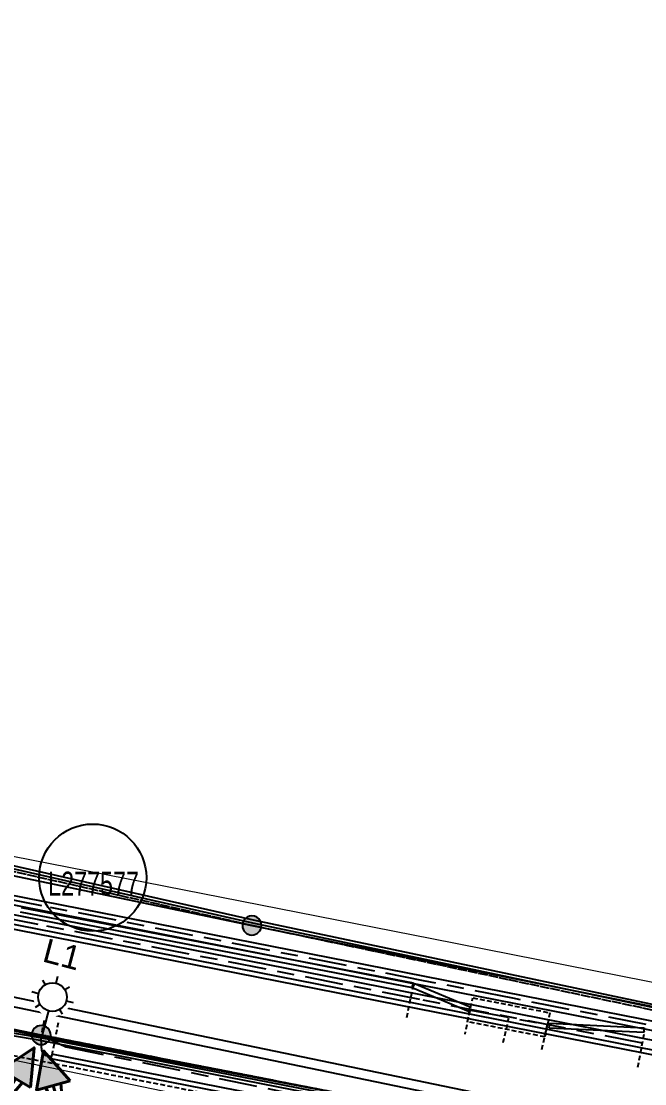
# Model space of a CAD drawing. Header units: metres. Extents: x 309024 to 312074, y 6251331 to 6253790.
# Drawn here: x 310811.9 to 310877.1, y 6252651.8 to 6252763.1 of the extents above; entities that cross this region are included whole.
import ezdxf
from ezdxf.enums import TextEntityAlignment as Align

# ---------------------------------------------------------------- set-up
doc = ezdxf.new("R2010")
doc.units = ezdxf.units.M
for name, pattern in [('Cable Exist OH', [1, 1, 0]), ('Cable Exist UG', [8.2, 4, -1.2, 1.8, -1.2]), ('DASHED', [0.75, 0.5, -0.25])]:
    doc.linetypes.add(name, pattern=pattern)
doc.layers.get('0').update_dxf_attribs({"color": 6})
doc.layers.add('Cadastre Land Parcels_SP_EXT', color=9, linetype='Continuous', lineweight=5)
for name, color, linetype in [('Duct_SP_EXT', 7, 'Continuous'), ('Equip_SP_SL_EXT', 7, 'Continuous'), ('Equip_SP_SL_NEW', 2, 'Continuous'), ('Mains_HV_EXT', 7, 'Continuous'), ('Mains_SL_EXT', 7, 'Continuous'), ('Mains_TR_EXT', 7, 'Continuous'), ('NOTES_SL_EXT', 7, 'Continuous'), ('OH_Details_SP_MISC', 7, 'Continuous'), ('SupportsOH_SP_TR_HV_LV_SL_EXT', 7, 'Continuous'), ('Trench_SP_EXT', 7, 'Continuous')]:
    doc.layers.add(name, color=color, linetype=linetype)
doc.layers.add('UNKNOWN_FEATURES', color=1, linetype='DASHED', plot=False)
doc.layers.get('0').freeze()
doc.styles.add('POLE_LABEL', font='arial.ttf')
doc.styles.add('SL_LABEL', font='arial.ttf')
doc.styles.get("Standard").update_dxf_attribs({"font": 'arial.ttf'})
doc.linetypes.add('Cable E OH', pattern='A,9.4,["E",Standard,S=1.7,R=0,X=0,Y=-1],0', length=9.4)
doc.linetypes.add('Cable E UG', pattern='A,6,-0.5,["E",Standard,S=1.7,R=0,X=0.5,Y=-1],-2.9', length=9.4)
doc.linetypes.add('Cable P UG', pattern='A,6,-0.5,["P",Standard,S=1.7,R=0,X=0.5,Y=-1],-2.9', length=9.4)

# ---------------------------------------------------------------- blocks, each defined once
blk = doc.blocks.new('POLE_EXT')
blk.add_hatch(color=256).paths.add_polyline_path([(-1, 0, 1), (1, 0, 1)])
blk.add_lwpolyline([(-1, 0, 1), (1, 0, 1)], format="xyb", close=True)
for tag, height, flags, p in [('pNumber', 2.5, 8, (-17.84, 2.07)), ('OWNED_BY', 0.2, 9, (1.35, -0.4)), ('SPECIAL_USE', 0.2, 9, (1.35, -0.8)), ('STATE', 0.2, 9, (1.35, -1)), ('PARENT', 0.2, 9, (1.35, -0.6)), ('USAGE', 0.2, 9, (1.35, -1.2)), ('cLV', 0.2, 9, (1.35, -1.4)), ('hDepth', 0.2, 9, (1.35, -1.6)), ('hDia', 0.2, 9, (1.35, -1.8)), ('cHV', 0.2, 9, (1.35, -2)), ('LBRACKET', 0.2, 9, (1.35, -2.2)), ('cLinedev', 0.2, 9, (1.35, -3.4)), ('LExisting', 0.2, 9, (1.35, -2.4)), ('LANTNUMBER', 0.2, 9, (1.35, -2.6)), ('LOther', 0.2, 9, (1.35, -2.8)), ('LRemove', 0.2, 9, (1.35, -3)), ('LEGEND', 0.2, 9, (1.35, -3.2)), ('pExisting', 0.2, 9, (1.35, -3.8)), ('pFooting', 0.2, 9, (1.35, -4.4)), ('LOCATION', 0.2, 9, (1.35, -3.6)), ('PFNUMBER', 0.2, 9, (1.35, -4)), ('NEWPFNUMBER', 0.2, 9, (1.35, -4.2)), ('pNew', 0.2, 9, (1.35, -4.6)), ('pRelocate', 0.2, 9, (1.35, -5)), ('pRemove', 0.2, 9, (1.35, -5.2)), ('pReplace', 0.2, 9, (1.35, -5.4)), ('pStay', 0.2, 9, (1.35, -5.6)), ('pType', 0.2, 9, (1.35, -5.8)), ('cspan', 0.2, 9, (1.35, -6)), ('STREETNAME', 0.2, 9, (1.35, -6.2)), ('SUBURB', 0.2, 9, (1.35, -6.4)), ('NOTES', 0.2, 9, (1.35, -6.6)), ('OPERATED_BY', 0.2, 9, (1.36, -7.01)), ('MAINTAINED_BY', 0.2, 9, (1.36, -6.81))]:
    blk.add_attdef(tag, text='', height=height, dxfattribs=dict(flags=flags)).set_placement(p, align=Align.MIDDLE_LEFT)
at = {"style": 'POLE_LABEL'}
for tag, height, flags, p in [('ASSET_NUM', 2.5, 8, (2, 2)), ('STRUCTURE_PLANT_NUMBER', 0.2, 9, (1.35, 0.03)), ('STREET_CODE', 0.2, 9, (1.35, -0.2))]:
    blk.add_attdef(tag, text='', height=height, dxfattribs=dict(at, flags=flags)).set_placement(p, align=Align.MIDDLE_LEFT)
at = {"flags": 1}
blk.add_attdef('Z', (1.35, -7.33), '', height=0.2, dxfattribs=at)
blk = doc.blocks.new('SL_LANTERN_NEW')
blk.add_line((0, 0), (0, 0))
for tag, p, flags in [('Z', (0, 0), 1), ('OPERATED_BY', (0, -9.61), 9)]:
    blk.add_attdef(tag, p, '', height=0.2, dxfattribs=dict(flags=flags))
at = {"style": 'SL_LABEL', "flags": 9}
blk.add_attdef('STREET_CODE', text='', height=0.2, dxfattribs=at).set_placement((0, -0.2), align=Align.MIDDLE_LEFT)
for tag, height, flags, p in [('CONSTRUCTED_VOLTAGE', 0.2, 9, (0, -0.4)), ('CONTROL_TYPE', 0.2, 9, (0, -0.6)), ('LANTERN_PURPOSE', 0.2, 9, (0, -0.8)), ('LANTERN_TYPE', 0.2, 9, (0, -1)), ('NO_PHASES', 0.2, 9, (0, -1.2)), ('OPERATING_VOLTAGE', 0.2, 9, (0, -1.4)), ('ORIENTATION', 0.2, 9, (0, -1.6)), ('OWNED_BY', 0.2, 9, (0, -1.8)), ('STATE', 0.2, 9, (0, -2)), ('USAGE', 0.2, 9, (0, -2.2)), ('LNUMBER', 2.5, 8, (1.2, -2.8)), ('CEXIST', 0.2, 9, (0, -2.4)), ('CNEW', 0.2, 9, (0, -2.6)), ('CNUMBER', 0.2, 9, (0, -2.8)), ('CREMOVE', 0.2, 9, (0, -3)), ('CREPLACE', 0.2, 9, (0, -3.2)), ('LKINGHEIGHT', 0.2, 9, (0, -3.4)), ('LBRACKET', 0.2, 9, (0, -3.6)), ('LBRACKETVOCAB', 0.2, 9, (0, -3.8)), ('LCATEGORY', 0.2, 9, (0, -4)), ('LCHARGE1', 0.2, 9, (0, -4.2)), ('LCHARGE1PERCENT', 0.2, 9, (0, -4.4)), ('LCHARGE2', 0.2, 9, (0, -4.6)), ('LCHARGE2PERCENT', 0.2, 9, (0, -4.8)), ('LCHARGE3', 0.2, 9, (0, -5)), ('LCHARGE3PERCENT', 0.2, 9, (0, -5.2)), ('LEXIST', 0.2, 9, (0, -5.4)), ('LLAMP', 0.2, 9, (0, -5.6)), ('LLAMPVOCAB', 0.2, 9, (0, -5.8)), ('LMAST', 0.2, 9, (0, -6)), ('LMASTVOCAB', 0.2, 9, (0, -6.2)), ('LNEW', 0.2, 9, (0, -6.4)), ('LANTNUMBER', 0.2, 9, (0, -6.6)), ('LOUTREACH', 0.2, 9, (0, -7)), ('LOUTREACHVOCAB', 0.2, 9, (0, -7.2)), ('LRATECODE', 0.2, 9, (0, -7.4)), ('LREMOVE', 0.2, 9, (0, -7.6)), ('LREPLACE', 0.2, 9, (0, -7.8)), ('SUBURB', 0.2, 9, (0, -8.6)), ('STREETNAME', 0.2, 9, (0, -8.8)), ('LTYPE', 0.2, 9, (0, -8)), ('LTYPEVOCAB', 0.2, 9, (0, -8.2)), ('LEGEND', 0.2, 9, (0, -8.4)), ('LOCATION', 0.2, 9, (0, -9)), ('NOTES', 0.2, 9, (0, -9.2)), ('MAINTAINED_BY', 0.2, 9, (0, -9.86))]:
    blk.add_attdef(tag, text='', height=height, dxfattribs=dict(flags=flags)).set_placement(p, align=Align.MIDDLE_LEFT)
blk.add_wipeout([(0, 6.47), (1.46, 5.68), (2.25, 4.22), (1.46, 2.76), (0, 1.86), (-1.46, 2.76), (-2.25, 4.22), (-1.46, 5.68)])
for p, q in [((-1.46, 5.68), (-1.06, 5.28)), ((0, 5.72), (0, 6.47)), ((1.46, 5.68), (1.06, 5.28)), ((-2.25, 4.22), (-1.5, 4.22)), ((1.5, 4.22), (2.25, 4.22)), ((-1.46, 2.76), (-1.06, 3.16)), ((0, 0), (0, 2.72)), ((1.46, 2.76), (1.06, 3.16))]:
    blk.add_line(p, q)
blk.add_circle((0, 4.22), 1.5)
at = {"style": 'SL_LABEL', "flags": 8}
blk.add_attdef('ASSET_NUM', text='', height=2.5, dxfattribs=at).set_placement((2, 2), align=Align.MIDDLE_LEFT)
blk = doc.blocks.new('SL_FLOOD_EXT')
at = {"lineweight": 40}
blk.add_hatch(color=256, dxfattribs=at).paths.add_polyline_path([(-1.82, 3.76), (0, 0), (1.82, 3.76)])
for p in [(-0.83, 3.75), (0, 3.75), (0.83, 3.75)]:
    blk.add_line(p, (0, 8.09), dxfattribs=at)
blk.add_lwpolyline([(-1.82, 3.76), (0, 0), (1.82, 3.76)], close=True, dxfattribs=at)
for tag, height, flags, p in [('ASSET_NUM', 2.5, 8, (2, 2)), ('LNUMBER', 0.2, 9, (1.5, 0)), ('CONSTRUCTED_VOLTAGE', 0.2, 9, (1.5, -0.2)), ('CONTROL_TYPE', 0.2, 9, (1.5, -0.4)), ('OPERATING_VOLTAGE', 0.2, 9, (1.5, -1.2)), ('LANTERN_PURPOSE', 0.2, 9, (1.5, -0.6)), ('LANTERN_TYPE', 0.2, 9, (1.5, -0.8)), ('NO_PHASES', 0.2, 9, (1.5, -1)), ('ORIENTATION', 0.2, 9, (1.5, -1.4)), ('OWNED_BY', 0.2, 9, (1.5, -1.6)), ('OPERATED_BY', 0.2, 9, (1.5, -1.8)), ('STATE', 0.2, 9, (1.5, -2.2)), ('MAINTAINED_BY', 0.2, 9, (1.5, -2)), ('CEXIST', 0.2, 9, (1.5, -2.6)), ('CNEW', 0.2, 9, (1.5, -2.8)), ('CNUMBER', 0.2, 9, (1.5, -3)), ('CREMOVE', 0.2, 9, (1.5, -3.2)), ('CREPLACE', 0.2, 9, (1.5, -3.4)), ('USAGE', 0.2, 9, (1.5, -2.4)), ('LKINGHEIGHT', 0.2, 9, (1.5, -3.6)), ('LBRACKET', 0.2, 9, (1.5, -3.8)), ('LBRACKETVOCAB', 0.2, 9, (1.5, -4)), ('LCATEGORY', 0.2, 9, (1.5, -4.2)), ('LCHARGE1', 0.2, 9, (1.5, -4.4)), ('LCHARGE1PERCENT', 0.2, 9, (1.5, -4.6)), ('LCHARGE2', 0.2, 9, (1.5, -4.8)), ('LCHARGE2PERCENT', 0.2, 9, (1.5, -5)), ('LCHARGE3', 0.2, 9, (1.5, -5.2)), ('LCHARGE3PERCENT', 0.2, 9, (1.5, -5.4)), ('LEXIST', 0.2, 9, (1.5, -5.6)), ('LLAMP', 0.2, 9, (1.5, -5.8)), ('LLAMPVOCAB', 0.2, 9, (1.5, -6)), ('LMAST', 0.2, 9, (1.5, -6.2)), ('LMASTVOCAB', 0.2, 9, (1.5, -6.4)), ('LNEW', 0.2, 9, (1.5, -6.6)), ('LANTNUMBER', 0.2, 9, (1.5, -6.8)), ('LOUTREACH', 0.2, 9, (1.5, -7)), ('LOUTREACHVOCAB', 0.2, 9, (1.5, -7.2)), ('LRATECODE', 0.2, 9, (1.5, -7.4)), ('LREMOVE', 0.2, 9, (1.5, -7.6)), ('LREPLACE', 0.2, 9, (1.5, -7.8)), ('STREETNAME', 0.2, 9, (1.5, -9)), ('LTYPE', 0.2, 9, (1.5, -8)), ('LTYPEVOCAB', 0.2, 9, (1.5, -8.2)), ('LEGEND', 0.2, 9, (1.5, -8.4)), ('LOCATION', 0.2, 9, (1.5, -8.6)), ('NOTES', 0.2, 9, (1.5, -8.8)), ('SUBURB', 0.2, 9, (1.5, -9.2)), ('Z', 0.2, 1, (1.5, -9.4))]:
    blk.add_attdef(tag, text='', height=height, dxfattribs=dict(flags=flags)).set_placement(p, align=Align.MIDDLE_LEFT)

msp = doc.modelspace()

# ---------------------------------------------------------------- linework, layer by layer
at = {"layer": 'Cadastre Land Parcels_SP_EXT', "linetype": 'Continuous'}
msp.add_lwpolyline([(311052.36, 6253038.38), (311012.7, 6253046.02), (310933.93, 6253061.35), (310894.27, 6253068.98), (310864.34, 6253074.8), (310819.11, 6252878.66), (310773.99, 6252682.89), (310814.9, 6252674.87), (310854.84, 6252667.02), (310894.24, 6252659.26), (310933.8, 6252651.53), (310973.06, 6252643.79), (311012.67, 6252841.11), (311052.36, 6253038.38)], close=True, dxfattribs=at)
msp.add_lwpolyline([(310856.63, 6252265.95), (310883.6, 6252389.34), (310884.1, 6252391.65), (310886.05, 6252399.4), (310886.13, 6252399.74), (310900.3, 6252464.99), (310907.9, 6252500), (310911.93, 6252518.6), (310926.54, 6252585.89), (310935.78, 6252628.44), (310770.4, 6252662.7), (310760.66, 6252617.94), (310745.92, 6252550.25), (310699.39, 6252336.55), (310683.67, 6252266.21)], dxfattribs=at)
at = {"layer": 'Duct_SP_EXT'}
for p, q in [((310811.85, 6252670.28), (310852.88, 6252662.38)), ((310811.76, 6252669.81), (310852.79, 6252661.91)), ((310852.88, 6252662.38), (310852.84, 6252662.14)), ((310852.79, 6252661.91), (310852.84, 6252662.14)), ((310852.84, 6252661.86), (310852.93, 6252662.08)), ((310852.84, 6252661.86), (310858.67, 6252659.43)), ((310853.02, 6252662.31), (310852.93, 6252662.08)), ((310853.02, 6252662.31), (310858.85, 6252659.88)), ((310858.67, 6252659.43), (310858.76, 6252659.66)), ((310858.85, 6252659.88), (310858.76, 6252659.66)), ((310867.14, 6252657.69), (310867.15, 6252657.93)), ((310867.16, 6252658.17), (310867.15, 6252657.93)), ((310867.16, 6252658.17), (310877.08, 6252657.69)), ((310867.14, 6252657.69), (310877.06, 6252657.21)), ((310877.06, 6252657.21), (310877.07, 6252657.45)), ((310877.08, 6252657.69), (310877.07, 6252657.45)), ((310814.99, 6252654.44), (310815.03, 6252654.67)), ((310815.08, 6252654.91), (310815.03, 6252654.67)), ((310924.26, 6252633.53), (310815.08, 6252654.91)), ((310924.16, 6252633.05), (310814.99, 6252654.44))]:
    msp.add_line(p, q, dxfattribs=at)
at = {"layer": 'Mains_HV_EXT', "linetype": 'Cable P UG'}
for points in [[(310940.01, 6252632.42), (310874.92, 6252645), (310813.95, 6252656.92), (310771.66, 6252665.67), (310752.68, 6252667.29), (310722.38, 6252671.55), (310693.03, 6252675.89), (310641.92, 6252683.03), (310592.2, 6252689.57), (310537.18, 6252697), (310445.47, 6252724.06), (310426.27, 6252726.64), (310441.13, 6252793.39), (310460.54, 6252874.83), (310470.29, 6252916.38), (310480.01, 6252958.98), (310486.91, 6252988.28), (310493.44, 6253015.71), (310503.36, 6253058.81)], [(310811.9, 6252879.66), (310791.76, 6252791.55), (310786.14, 6252767.67), (310781.9, 6252749.3), (310776.09, 6252724.32), (310771.28, 6252702.82), (310767.73, 6252687.16), (310768.09, 6252683.07), (310768.64, 6252681.5), (310769.28, 6252680.59), (310769.57, 6252680.31), (310770.02, 6252679.87), (310773.22, 6252678.97), (310814.13, 6252670.95), (310854.07, 6252663.1), (310893.47, 6252655.34), (310933.03, 6252647.61), (310972.29, 6252639.87), (310987.63, 6252636.87), (310974.73, 6252569.18), (310969.09, 6252558.07)], [(310784.19, 6252744.98), (310773.91, 6252682.74), (310836.07, 6252668.68), (310907.04, 6252653.68), (310972.65, 6252640.92)], [(311113.36, 6252563.54), (311121.83, 6252607.52), (311120.76, 6252607.73), (311070.72, 6252617.54), (311031.26, 6252625.28), (310971.71, 6252636.92), (310932.45, 6252644.66), (310892.89, 6252652.39), (310853.49, 6252660.15), (310813.55, 6252668.01), (310772.74, 6252676.01), (310747.09, 6252678.95), (310693, 6252686.19), (310663.42, 6252690.12), (310646.94, 6252692.33), (310633.26, 6252694.17), (310604, 6252698.03), (310574.09, 6252702.05), (310569.89, 6252702.61), (310569.89, 6252702.61), (310445.66, 6252719.28), (310430.57, 6252721.3), (310428.67, 6252713.25), (310405.64, 6252611.93)], [(311112.87, 6252563.63), (311121.25, 6252607.13), (311120.66, 6252607.24), (311070.62, 6252617.05), (311031.16, 6252624.79), (310971.62, 6252636.43), (310932.36, 6252644.17), (310892.8, 6252651.9), (310853.39, 6252659.66), (310813.46, 6252667.51), (310772.67, 6252675.51), (310747.03, 6252678.45), (310692.93, 6252685.7), (310663.35, 6252689.63), (310646.87, 6252691.83), (310633.19, 6252693.68), (310603.93, 6252697.53), (310574.03, 6252701.55), (310569.82, 6252702.12), (310445.6, 6252718.78), (310430.95, 6252720.74), (310429.16, 6252713.14), (310406.11, 6252611.73)], [(310939.95, 6252632.13), (310874.86, 6252644.71), (310813.89, 6252656.62), (310752.63, 6252666.99), (310692.99, 6252675.59), (310641.88, 6252682.73), (310592.16, 6252689.27)], [(310685.64, 6252680.57), (310750.96, 6252672.17), (310778.11, 6252667.74), (310778.11, 6252667.74), (310937.04, 6252634.81), (311019.89, 6252619.07), (311018.05, 6252609.03), (311020.85, 6252608.45)], [(310685.56, 6252679.57), (310750.81, 6252671.18), (310777.92, 6252666.76), (310936.85, 6252633.83), (311018.72, 6252618.28), (311016.89, 6252608.25), (311020.65, 6252607.48)]]:
    msp.add_lwpolyline(points, dxfattribs=at)
at = {"layer": 'Mains_HV_EXT', "linetype": 'Cable E UG'}
for points in [[(310974.8, 6252574.88), (310986.46, 6252636.08), (310972.1, 6252638.89), (310932.84, 6252646.62), (310893.28, 6252654.36), (310853.88, 6252662.12), (310813.94, 6252669.97), (310773.05, 6252677.98), (310767.75, 6252679.29), (310766.85, 6252680.57), (310766.12, 6252682.65), (310765.71, 6252687.29), (310769.32, 6252703.26), (310774.14, 6252724.77), (310779.95, 6252749.75), (310784.19, 6252768.12), (310789.81, 6252792), (310809.95, 6252880.11), (310820.19, 6252924.74), (310826.51, 6252952.16), (310833.18, 6252982.74), (310837.86, 6252991.95), (310840.78, 6253004.57)], [(311114.34, 6252563.33), (311123, 6252608.31), (311120.95, 6252608.71), (311070.91, 6252618.53), (311031.45, 6252626.26), (310971.91, 6252637.9), (310932.64, 6252645.64), (310893.08, 6252653.38), (310853.68, 6252661.13), (310813.74, 6252668.99), (310766.72, 6252678.21), (310747.27, 6252680.43), (310693.2, 6252687.68), (310663.62, 6252691.61), (310647.14, 6252693.81), (310633.46, 6252695.66), (310604.19, 6252699.51), (310574.29, 6252703.53), (310570.09, 6252704.1), (310445.86, 6252720.77), (310429.42, 6252722.97), (310427.21, 6252713.59), (310404.23, 6252612.52)]]:
    msp.add_lwpolyline(points, dxfattribs=at)
at = {"layer": 'Mains_HV_EXT', "linetype": 'Cable E OH'}
for points in [[(310784.19, 6252744.98), (310774.25, 6252682.97), (310836.14, 6252668.98), (310907.1, 6252653.97), (310972.7, 6252641.21)], [(310939.89, 6252631.84), (310874.8, 6252644.41), (310813.84, 6252656.33), (310752.59, 6252666.69), (310692.95, 6252675.3), (310641.84, 6252682.43), (310592.12, 6252688.98)]]:
    msp.add_lwpolyline(points, dxfattribs=at)
at = {"layer": 'Mains_HV_EXT', "linetype": 'Cable Exist OH'}
msp.add_lwpolyline([(310752.68, 6252667.29), (310771.66, 6252665.67), (310813.95, 6252656.92)], dxfattribs=at)
at = {"layer": 'Mains_HV_EXT', "linetype": 'Cable Exist UG'}
msp.add_lwpolyline([(310813.95, 6252656.92), (310816.53, 6252655.7), (310936.26, 6252630.89), (311107.86, 6252598.68)], dxfattribs=at)
at = {"layer": 'Mains_SL_EXT', "linetype": 'Cable Exist OH'}
for points in [[(310771.66, 6252665.67), (310813.95, 6252656.92)], [(310813.95, 6252656.92), (310874.92, 6252645)]]:
    msp.add_lwpolyline(points, dxfattribs=at)
at = {"layer": 'Mains_TR_EXT', "linetype": 'Cable Exist UG'}
for points in [[(310863.31, 6252660.77), (310853.97, 6252662.61), (310814.03, 6252670.46), (310773.13, 6252678.48), (310770.04, 6252679.19), (310768.88, 6252679.59), (310768.52, 6252679.94), (310767.74, 6252681.04), (310767.1, 6252682.86), (310766.72, 6252687.23), (310770.3, 6252703.04), (310770.3, 6252703.04), (310775.12, 6252724.55), (310780.93, 6252749.52), (310785.16, 6252767.89), (310790.79, 6252791.78), (310810.93, 6252879.89), (310821.17, 6252924.52), (310827.49, 6252951.94), (310834.13, 6252982.4), (310838.81, 6252991.6), (310841.78, 6253004.43)], [(311113.62, 6252562.25), (311122.42, 6252607.92), (311120.85, 6252608.22), (311120.85, 6252608.22), (311070.82, 6252618.03), (311031.36, 6252625.77), (310971.81, 6252637.41), (310932.55, 6252645.15), (310892.99, 6252652.89), (310853.59, 6252660.64), (310813.65, 6252668.5), (310772.82, 6252676.5), (310747.15, 6252679.44), (310693.07, 6252686.69), (310663.48, 6252690.62), (310647, 6252692.82), (310633.33, 6252694.67), (310604.06, 6252698.52), (310574.16, 6252702.54), (310569.96, 6252703.11)], [(310975.29, 6252574.78), (310987.05, 6252636.47), (310987.05, 6252636.47), (310972.19, 6252639.38), (310932.93, 6252647.12), (310893.37, 6252654.85), (310863.31, 6252660.77)]]:
    msp.add_lwpolyline(points, dxfattribs=at)
at = {"layer": 'Mains_TR_EXT', "linetype": 'Cable Exist OH'}
for points in [[(310972.59, 6252640.62), (310906.98, 6252653.39), (310836.01, 6252668.39), (310773.57, 6252682.51)], [(310957.56, 6252629.11), (310940.01, 6252632.42), (310874.92, 6252645), (310813.95, 6252656.92), (310752.68, 6252667.29)]]:
    msp.add_lwpolyline(points, dxfattribs=at)
at = {"layer": 'NOTES_SL_EXT', "linetype": 'Continuous'}
msp.add_circle((310819.35, 6252673.4), 5.61, dxfattribs=at)
at = {"layer": 'Trench_SP_EXT', "linetype": 'Cable Exist UG'}
msp.add_lwpolyline([(310858.92, 6252659.54), (310866.93, 6252658)], dxfattribs=at)
msp.add_lwpolyline([(310815.03, 6252654.67), (310814.44, 6252654.79), (310814.44, 6252654.79, -0.344323), (310813.98, 6252655.53), (310813.98, 6252655.53), (310813.95, 6252656.92)], format="xyb", dxfattribs=at)
at = {"layer": 'UNKNOWN_FEATURES'}
for points in [[(310924.79, 6252630.71), (310924.08, 6252632.6), (310770.4, 6252662.7)], [(310852.22, 6252658.74), (310852.88, 6252661.93)], [(310859.12, 6252660.81), (310867.21, 6252659.25), (310866.66, 6252656.72), (310858.56, 6252658.32), (310859.12, 6252660.81)], [(310858.82, 6252659.45), (310858.29, 6252657.02)], [(310814.25, 6252658.45), (310813.95, 6252656.92)], [(310815.73, 6252658.21), (310815.03, 6252654.67)], [(310862.32, 6252656.12), (310862.9, 6252658.7)], [(310866.36, 6252655.4), (310866.94, 6252657.99)], [(310876.41, 6252653.56), (310877.11, 6252657.28)]]:
    msp.add_lwpolyline(points, dxfattribs=at)

# ---------------------------------------------------------------- block references
at = {"layer": 'SupportsOH_SP_TR_HV_LV_SL_EXT', "rotation": 359.9317727973553}
msp.add_blockref('POLE_EXT', (310836.01, 6252668.39), dxfattribs=at)
at = {"layer": 'SupportsOH_SP_TR_HV_LV_SL_EXT'}
ref = msp.add_blockref('POLE_EXT', (310813.95, 6252656.92), dxfattribs=at)
ref.add_attrib('ASSET_NUM', '1512', dxfattribs={"layer": '0', "height": 2.5, "style": 'POLE_LABEL'}).set_placement((310808.29, 6252653.18), align=Align.MIDDLE_RIGHT)

# ---------------------------------------------------------------- texts
at = {"layer": 'NOTES_SL_EXT', "lineweight": 40, "width": 0.7}
msp.add_attdef('L277577', text='XXXX', height=2.5, dxfattribs=at).set_placement((310819.43, 6252671.52), align=Align.CENTER)

# ---------------------------------------------------------------- next in the draw order: block references
at = {"layer": 'Equip_SP_SL_NEW'}
ref = msp.add_blockref('SL_LANTERN_NEW', (310814.06, 6252656.81), dxfattribs=dict(at, rotation=345.274939272684))
ref.add_attrib('LNUMBER', 'L1', dxfattribs={"layer": '0', "height": 2.5, "rotation": 345.2749}).set_placement((310814.27, 6252665.86), align=Align.MIDDLE_LEFT)

# ---------------------------------------------------------------- next in the draw order: linework, layer by layer
at = {"layer": 'OH_Details_SP_MISC', "color": 7, "linetype": 'Continuous', "flags": 128}
for points in [[(310771.74, 6252681.81), (310836.01, 6252668.39), (310903.68, 6252654.69)], [(310752.68, 6252667.08), (310771.9, 6252665.53), (310814.15, 6252656.74), (310874.93, 6252645.11)]]:
    msp.add_lwpolyline(points, dxfattribs=at)

# ---------------------------------------------------------------- next in the draw order: block references
at = {"layer": 'Equip_SP_SL_EXT', "linetype": 'Continuous'}
for p, rotation in [((310813.2, 6252655.58), 149.2540887276823), ((310814.2, 6252655.25), 195.7429512346737)]:
    msp.add_blockref('SL_FLOOD_EXT', p, dxfattribs=dict(at, rotation=rotation))

doc.saveas('drawing.dxf')
